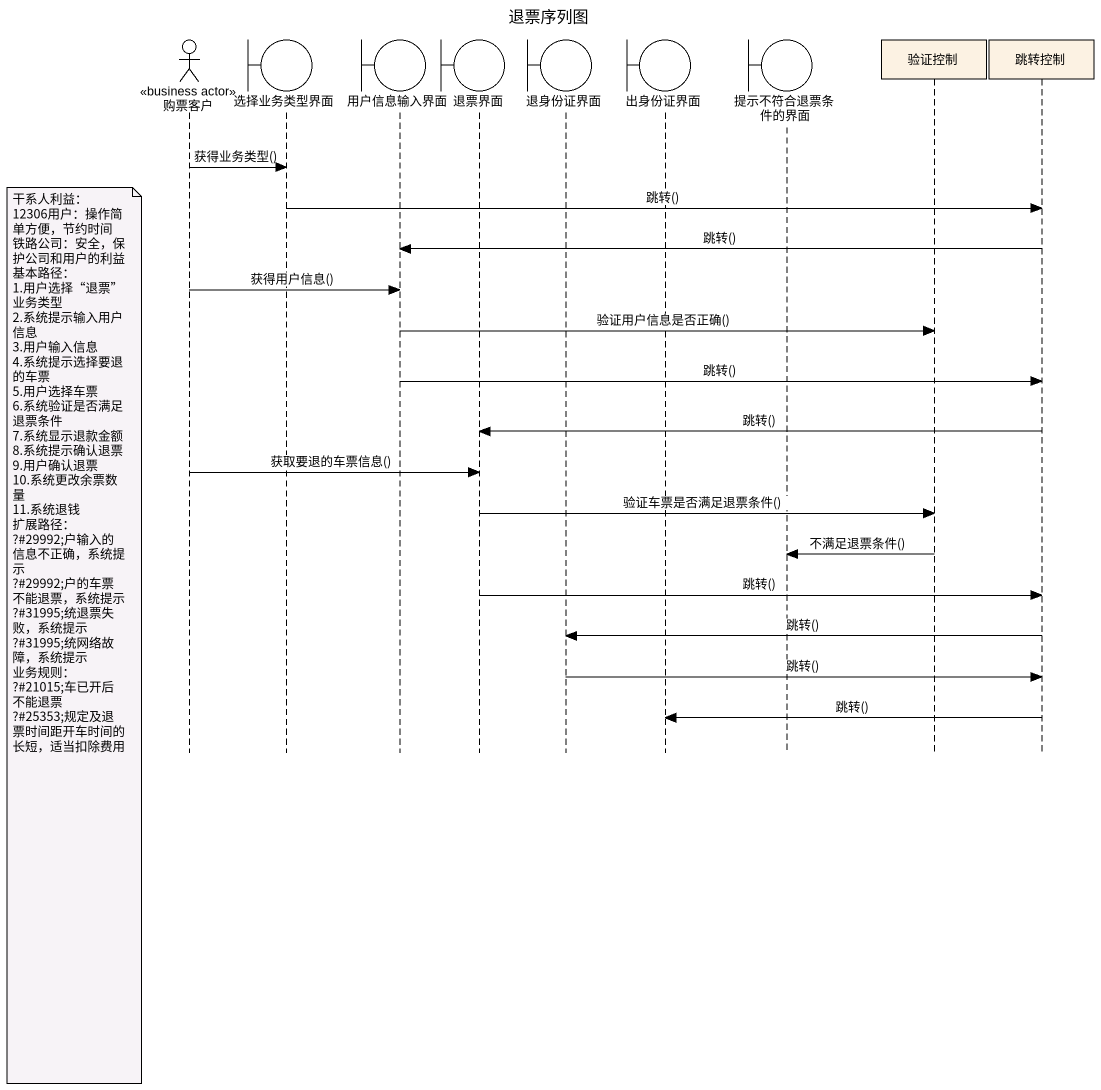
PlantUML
@startuml
title 退票序列图
hide footbox
actor 购票客户 <<business actor>>
boundary 选择业务类型界面
boundary 用户信息输入界面
boundary 退票界面
boundary 退身份证界面
boundary 出身份证界面
boundary 提示不符合退票条件的界面
participant 验证控制
participant 跳转控制

购票客户 -> 选择业务类型界面 : 获得业务类型()
选择业务类型界面 -> 跳转控制 : 跳转()
跳转控制 -> 用户信息输入界面 : 跳转()
购票客户 -> 用户信息输入界面 : 获得用户信息()
用户信息输入界面 -> 验证控制 : 验证用户信息是否正确()
用户信息输入界面 -> 跳转控制 : 跳转()
跳转控制 -> 退票界面 : 跳转()
购票客户 -> 退票界面 : 获取要退的车票信息()
退票界面 -> 验证控制 : 验证车票是否满足退票条件()
验证控制 -> 提示不符合退票条件的界面 : 不满足退票条件()
退票界面 -> 跳转控制 : 跳转()
note left of 购票客户
  干系人利益：
  12306用户：操作简单方便，节约时间
  铁路公司：安全，保护公司和用户的利益
  基本路径：
  1.用户选择“退票”业务类型
  2.系统提示输入用户信息
  3.用户输入信息
  4.系统提示选择要退的车票
  5.用户选择车票
  6.系统验证是否满足退票条件
  7.系统显示退款金额
  8.系统提示确认退票
  9.用户确认退票
  10.系统更改余票数量
  11.系统退钱
  扩展路径：
  ?#29992;户输入的信息不正确，系统提示
  ?#29992;户的车票不能退票，系统提示
  ?#31995;统退票失败，系统提示
  ?#31995;统网络故障，系统提示
  业务规则：
  ?#21015;车已开后不能退票
  ?#25353;规定及退票时间距开车时间的长短，适当扣除费用
end note
跳转控制 -> 退身份证界面 : 跳转()
退身份证界面 -> 跳转控制 : 跳转()
跳转控制 -> 出身份证界面 : 跳转()
@enduml
